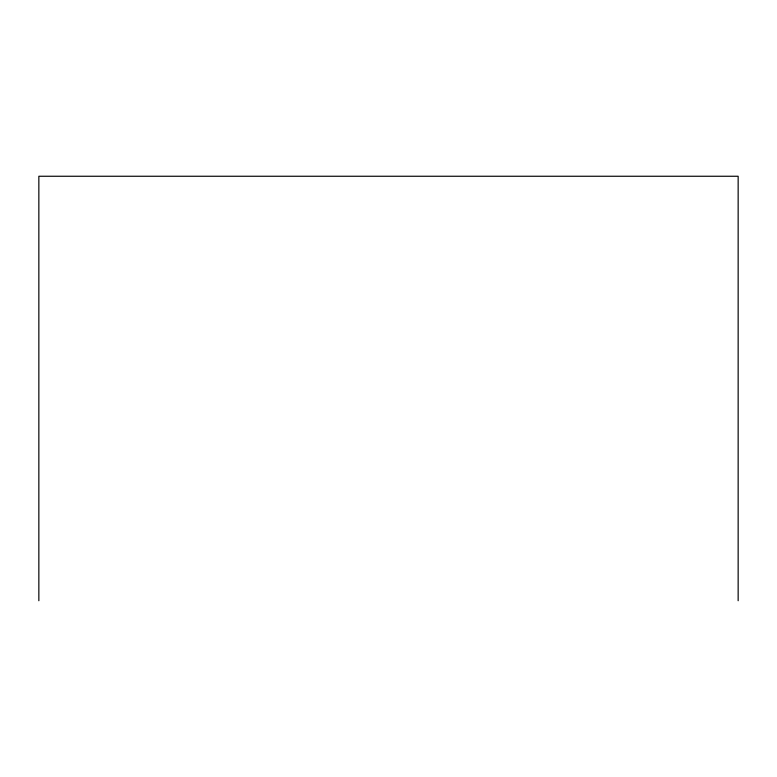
<?xml version="1.0" encoding="UTF-8"?>
<svg xmlns="http://www.w3.org/2000/svg" width="777" height="777" viewBox="0 0 777 777"><rect width="100%" height="100%" fill="white"/><g stroke="black" fill="none" stroke-linecap="round" stroke-linejoin="round"><path stroke-width="1.17" d="M738.15 600.747L738.15 176.253L38.85 176.253L38.85 600.747"/></g></svg>
